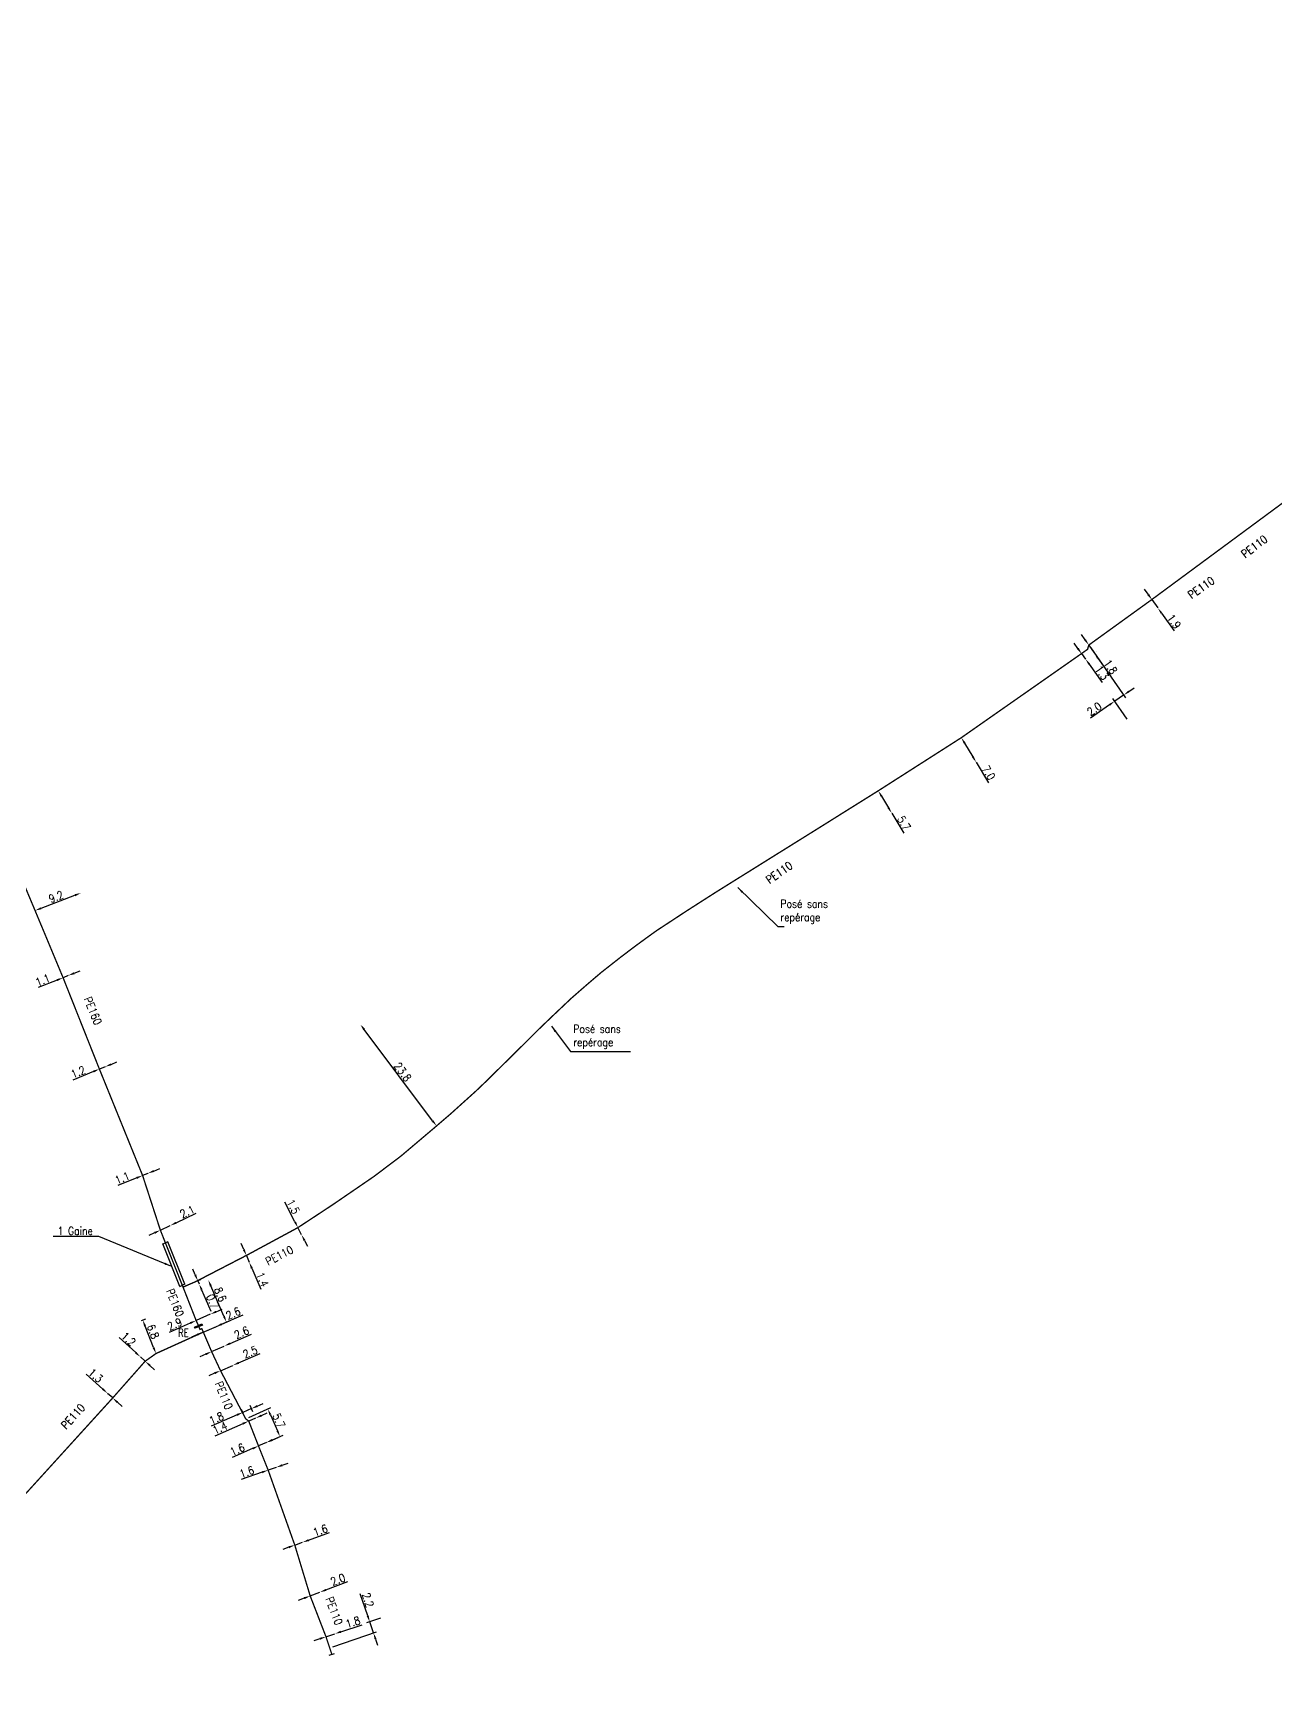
# Model space of a CAD drawing. Header units: millimetres. Extents: x 133011 to 134000, y 141997 to 143001.
# Drawn here: x 133276.3 to 133509.2, y 142185.3 to 142494.5 of the extents above; entities that cross this region are included whole.
import ezdxf
from ezdxf.enums import TextEntityAlignment as Align

# ---------------------------------------------------------------- set-up
doc = ezdxf.new("R2010")
doc.units = ezdxf.units.MM
doc.header["$PDMODE"] = 34
doc.linetypes.add('L_25_PE', pattern=[2000, 1000, 1000])
doc.layers.get('0').update_dxf_attribs({"linetype": 'CONTINUOUS'})
doc.layers.get('Defpoints').update_dxf_attribs({"linetype": 'CONTINUOUS'})
for name, color, linetype in [('L_150', 1, 'CONTINUOUS'), ('L_340', 7, 'CONTINUOUS'), ('L_400', 7, 'CONTINUOUS')]:
    doc.layers.add(name, color=color, linetype=linetype)
doc.styles.get("Standard").update_dxf_attribs({"font": 'romans.shx', "width": 0.85})
doc.dimstyles.get("Standard").update_dxf_attribs({"dimtxt": 1.5, "dimasz": 1.2, "dimexe": 0.625, "dimexo": 0.625, "dimgap": 0.25, "dimtad": 1, "dimdec": 1, "dimzin": 0, "dimdsep": 46, "dimtxsty": 'Standard', "dimcen": -0.5, "dimadec": 0, "dimazin": 0, "dimtfac": 1, "dimtdec": 1, "dimtmove": 0, "dimatfit": 3, "dimfxl": 0, "dimtolj": 1, "dimtzin": 0, "dimarcsym": 0})

# ---------------------------------------------------------------- blocks, each defined once
blk = doc.blocks.new('*D185')
at = {"layer": 'Defpoints', "color": 0, "linetype": 'Continuous', "transparency": 16777216}
for p in [(133281.98, 142317.36), (133282.95, 142317.76), (133282.95, 142317.76)]:
    blk.add_point(p, dxfattribs=at)
at = {"layer": 'L_150', "color": 0, "linetype": 'Continuous', "lineweight": -2, "transparency": 16777216}
for p, q in [((133280.86, 142316.92), (133277.31, 142315.5)), ((133282.95, 142317.76), (133281.98, 142317.36)), ((133284.06, 142318.2), (133285.18, 142318.65))]:
    blk.add_line(p, q, dxfattribs=at)
at = {"layer": 'L_150', "color": 0, "linetype": 'Continuous', "transparency": 16777216}
for points in [[(133280.79, 142317.1), (133280.94, 142316.73), (133281.98, 142317.36)], [(133283.99, 142318.39), (133284.14, 142318.02), (133282.95, 142317.76)]]:
    blk.add_solid(points, dxfattribs=at)
at = {"layer": 'L_150', "color": 0, "linetype": 'Continuous', "transparency": 16777216, "insert": (133278.16, 142316.91), "char_height": 1.5, "attachment_point": 5, "rotation": 21.8306}
blk.add_mtext('\\A1;1.1', dxfattribs=at)
blk = doc.blocks.new('*D186')
at = {"layer": 'Defpoints', "color": 0, "linetype": 'Continuous', "transparency": 16777216}
for p in [(133288.79, 142300.23), (133289.86, 142300.66), (133289.86, 142300.66)]:
    blk.add_point(p, dxfattribs=at)
at = {"layer": 'L_150', "color": 0, "linetype": 'Continuous', "lineweight": -2, "transparency": 16777216}
for p, q in [((133290.97, 142301.12), (133292.08, 142301.57)), ((133287.68, 142299.77), (133283.81, 142298.18)), ((133289.86, 142300.66), (133288.79, 142300.23))]:
    blk.add_line(p, q, dxfattribs=at)
at = {"layer": 'L_150', "color": 0, "linetype": 'Continuous', "transparency": 16777216}
for points in [[(133290.89, 142301.3), (133291.04, 142300.93), (133289.86, 142300.66)], [(133287.61, 142299.96), (133287.76, 142299.59), (133288.79, 142300.23)]]:
    blk.add_solid(points, dxfattribs=at)
at = {"layer": 'L_150', "color": 0, "linetype": 'Continuous', "transparency": 16777216, "insert": (133284.81, 142299.67), "char_height": 1.5, "attachment_point": 5, "rotation": 22.3073}
blk.add_mtext('\\A1;1.2', dxfattribs=at)
blk = doc.blocks.new('*D187')
at = {"layer": 'Defpoints', "color": 0, "linetype": 'Continuous', "transparency": 16777216}
for p in [(133296.89, 142280.28), (133297.86, 142280.67), (133297.86, 142280.67)]:
    blk.add_point(p, dxfattribs=at)
at = {"layer": 'L_150', "color": 0, "linetype": 'Continuous', "lineweight": -2, "transparency": 16777216}
for p, q in [((133295.78, 142279.82), (133292.23, 142278.39)), ((133297.86, 142280.67), (133296.89, 142280.28)), ((133298.97, 142281.12), (133300.09, 142281.57))]:
    blk.add_line(p, q, dxfattribs=at)
at = {"layer": 'L_150', "color": 0, "linetype": 'Continuous', "transparency": 16777216}
for points in [[(133295.7, 142280.01), (133295.85, 142279.64), (133296.89, 142280.28)], [(133298.9, 142281.31), (133299.05, 142280.94), (133297.86, 142280.67)]]:
    blk.add_solid(points, dxfattribs=at)
at = {"layer": 'L_150', "color": 0, "linetype": 'Continuous', "transparency": 16777216, "insert": (133293.07, 142279.81), "char_height": 1.5, "attachment_point": 5, "rotation": 22.0908}
blk.add_mtext('\\A1;1.1', dxfattribs=at)
blk = doc.blocks.new('*D188')
at = {"layer": 'Defpoints', "color": 0, "linetype": 'Continuous', "transparency": 16777216}
for p in [(133300.22, 142270.03), (133302.07, 142270.9), (133302.07, 142270.9)]:
    blk.add_point(p, dxfattribs=at)
at = {"layer": 'L_150', "color": 0, "linetype": 'Continuous', "lineweight": -2, "transparency": 16777216}
for p, q in [((133303.16, 142271.41), (133306.95, 142273.19)), ((133300.22, 142270.03), (133302.07, 142270.9)), ((133299.13, 142269.52), (133298.04, 142269.01))]:
    blk.add_line(p, q, dxfattribs=at)
at = {"layer": 'L_150', "color": 0, "linetype": 'Continuous', "transparency": 16777216}
for points in [[(133299.05, 142269.7), (133299.22, 142269.34), (133300.22, 142270.03)], [(133303.07, 142271.59), (133303.24, 142271.23), (133302.07, 142270.9)]]:
    blk.add_solid(points, dxfattribs=at)
at = {"layer": 'L_150', "color": 0, "linetype": 'Continuous', "transparency": 16777216, "insert": (133305.25, 142273.5), "char_height": 1.5, "attachment_point": 5, "rotation": 25.1554}
blk.add_mtext('\\A1;2.1', dxfattribs=at)
blk = doc.blocks.new('*D189')
at = {"layer": 'Defpoints', "color": 0, "linetype": 'Continuous', "transparency": 16777216}
for p in [(133306.88, 142260.4), (133307.49, 142259.95), (133307.49, 142259.95)]:
    blk.add_point(p, dxfattribs=at)
at = {"layer": 'L_150', "color": 0, "linetype": 'Continuous', "lineweight": -2, "transparency": 16777216}
for p, q in [((133306.75, 142261.65), (133306.28, 142262.75)), ((133307.46, 142260.64), (133307.8, 142260.79)), ((133307.23, 142260.54), (133307.49, 142259.95)), ((133307.96, 142258.85), (133309.7, 142254.82))]:
    blk.add_line(p, q, dxfattribs=at)
at = {"layer": 'L_150', "color": 0, "linetype": 'Continuous', "transparency": 16777216}
for points in [[(133306.94, 142261.73), (133306.57, 142261.57), (133307.23, 142260.54)], [(133308.14, 142258.93), (133307.78, 142258.77), (133307.49, 142259.95)]]:
    blk.add_solid(points, dxfattribs=at)
at = {"layer": 'L_150', "color": 0, "linetype": 'Continuous', "transparency": 16777216, "insert": (133309.99, 142256.67), "char_height": 1.5, "attachment_point": 5, "rotation": 293.3368}
blk.add_mtext('\\A1;0.7', dxfattribs=at)
blk = doc.blocks.new('*D190')
at = {"layer": 'Defpoints', "color": 0, "linetype": 'Continuous', "transparency": 16777216}
for p in [(133306.93, 142253.09), (133309.58, 142254.26), (133309.58, 142254.26)]:
    blk.add_point(p, dxfattribs=at)
at = {"layer": 'L_340', "color": 0, "linetype": 'Continuous', "lineweight": -2, "transparency": 16777216}
for p, q in [((133310.68, 142254.74), (133311.78, 142255.22)), ((133305.83, 142252.6), (133301.89, 142250.86)), ((133309.58, 142254.26), (133306.93, 142253.09))]:
    blk.add_line(p, q, dxfattribs=at)
at = {"layer": 'L_340', "color": 0, "linetype": 'Continuous', "transparency": 16777216}
for points in [[(133310.6, 142254.92), (133310.76, 142254.56), (133309.58, 142254.26)], [(133305.75, 142252.79), (133305.91, 142252.42), (133306.93, 142253.09)]]:
    blk.add_solid(points, dxfattribs=at)
at = {"layer": 'L_340', "color": 0, "linetype": 'Continuous', "transparency": 16777216, "insert": (133302.91, 142252.41), "char_height": 1.5, "attachment_point": 5, "rotation": 23.7779}
blk.add_mtext('\\A1;2.9', dxfattribs=at)
blk = doc.blocks.new('*D191')
at = {"layer": 'Defpoints', "color": 0, "linetype": 'Continuous', "transparency": 16777216}
for p in [(133309.2, 142260.69), (133309.2, 142260.69), (133308.27, 142250.92)]:
    blk.add_point(p, dxfattribs=at)
at = {"layer": 'L_150', "color": 0, "linetype": 'Continuous', "lineweight": -2, "transparency": 16777216}
for p, q in [((133312.13, 142253.9), (133309.68, 142259.59)), ((133308.84, 142251.17), (133313.18, 142253.04))]:
    blk.add_line(p, q, dxfattribs=at)
at = {"layer": 'L_150', "color": 0, "linetype": 'Continuous', "transparency": 16777216}
for points in [[(133309.86, 142259.67), (133309.49, 142259.51), (133309.2, 142260.69)], [(133312.32, 142253.98), (133311.95, 142253.82), (133312.61, 142252.79)]]:
    blk.add_solid(points, dxfattribs=at)
at = {"layer": 'L_150', "color": 0, "linetype": 'Continuous', "transparency": 16777216, "insert": (133311.46, 142257.97), "char_height": 1.5, "attachment_point": 5, "rotation": 293.3368}
blk.add_mtext('\\A1;8.6', dxfattribs=at)
blk = doc.blocks.new('L_340_21')
at = {"linetype": 'Continuous'}
blk.add_hatch(color=0, dxfattribs=at).paths.add_polyline_path([(0.125, 0.75), (-0.125, 0.75), (-0.125, -0.75), (0.125, -0.75)])
at = {"color": 0, "linetype": 'Continuous'}
blk.add_lwpolyline([(-0.125, 0.75), (0.125, 0.75), (0.125, -0.75), (-0.125, -0.75)], close=True, dxfattribs=at)
at = {"color": 0, "linetype": 'Continuous', "width": 0.75}
for tag, height, flags, p in [('RE', 1.5, 8, (0, 3)), ('DEF_LEG', 1.2, 3, (0, -5)), ('DEF_COUP', 1.2, 3, (0, -7.5)), ('DEF_TYPE', 1.2, 3, (0, -10))]:
    blk.add_attdef(tag, text='', height=height, dxfattribs=dict(at, flags=flags)).set_placement(p, align=Align.MIDDLE)
blk = doc.blocks.new('*D192')
at = {"layer": 'Defpoints', "color": 0, "linetype": 'Continuous', "transparency": 16777216}
for p in [(133312.2, 142248.31), (133312.2, 142248.31), (133309.82, 142247.26)]:
    blk.add_point(p, dxfattribs=at)
at = {"layer": 'L_150', "color": 0, "linetype": 'Continuous', "lineweight": -2, "transparency": 16777216}
for p, q in [((133309.82, 142247.26), (133312.2, 142248.31)), ((133313.3, 142248.79), (133317.3, 142250.55)), ((133308.73, 142246.78), (133307.63, 142246.29))]:
    blk.add_line(p, q, dxfattribs=at)
at = {"layer": 'L_150', "color": 0, "linetype": 'Continuous', "transparency": 16777216}
for points in [[(133313.22, 142248.97), (133313.38, 142248.61), (133312.2, 142248.31)], [(133308.65, 142246.96), (133308.81, 142246.59), (133309.82, 142247.26)]]:
    blk.add_solid(points, dxfattribs=at)
at = {"layer": 'L_150', "color": 0, "linetype": 'Continuous', "transparency": 16777216, "insert": (133315.45, 142250.83), "char_height": 1.5, "attachment_point": 5, "rotation": 23.7299}
blk.add_mtext('\\A1;2.6', dxfattribs=at)
blk = doc.blocks.new('*D193')
at = {"layer": 'Defpoints', "color": 0, "linetype": 'Continuous', "transparency": 16777216}
for p in [(133311.5, 142243.69), (133313.8, 142244.68), (133313.8, 142244.68)]:
    blk.add_point(p, dxfattribs=at)
at = {"layer": 'L_150', "color": 0, "linetype": 'Continuous', "lineweight": -2, "transparency": 16777216}
for p, q in [((133314.9, 142245.16), (133318.92, 142246.89)), ((133310.4, 142243.22), (133309.3, 142242.75)), ((133311.5, 142243.69), (133313.8, 142244.68))]:
    blk.add_line(p, q, dxfattribs=at)
at = {"layer": 'L_150', "color": 0, "linetype": 'Continuous', "transparency": 16777216}
for points in [[(133314.82, 142245.34), (133314.98, 142244.97), (133313.8, 142244.68)], [(133310.32, 142243.4), (133310.48, 142243.04), (133311.5, 142243.69)]]:
    blk.add_solid(points, dxfattribs=at)
at = {"layer": 'L_150', "color": 0, "linetype": 'Continuous', "transparency": 16777216, "insert": (133317.07, 142247.18), "char_height": 1.5, "attachment_point": 5, "rotation": 23.2893}
blk.add_mtext('\\A1;2.5', dxfattribs=at)
blk = doc.blocks.new('*D194')
at = {"layer": 'Defpoints', "color": 0, "linetype": 'Continuous', "transparency": 16777216}
for p in [(133316.21, 142234.68), (133320.09, 142230.21), (133322.64, 142231.34)]:
    blk.add_point(p, dxfattribs=at)
at = {"layer": 'L_150', "color": 0, "linetype": 'Continuous', "lineweight": -2, "transparency": 16777216}
for p, q in [((133316.78, 142234.93), (133320.94, 142236.76)), ((133320.85, 142235.41), (133322.16, 142232.43)), ((133320.66, 142230.46), (133323.22, 142231.59))]:
    blk.add_line(p, q, dxfattribs=at)
at = {"layer": 'L_150', "color": 0, "linetype": 'Continuous', "transparency": 16777216}
for points in [[(133321.03, 142235.49), (133320.67, 142235.33), (133320.37, 142236.51)], [(133322.34, 142232.52), (133321.98, 142232.35), (133322.64, 142231.34)]]:
    blk.add_solid(points, dxfattribs=at)
at = {"layer": 'L_150', "color": 0, "linetype": 'Continuous', "transparency": 16777216, "insert": (133322.42, 142234.33), "char_height": 1.5, "attachment_point": 5, "rotation": 293.7508}
blk.add_mtext('\\A1;5.7', dxfattribs=at)
blk = doc.blocks.new('*D195')
at = {"layer": 'Defpoints', "color": 0, "linetype": 'Continuous', "transparency": 16777216}
for p in [(133320.09, 142230.21), (133320.09, 142230.21), (133318.62, 142229.57)]:
    blk.add_point(p, dxfattribs=at)
at = {"layer": 'L_150', "color": 0, "linetype": 'Continuous', "lineweight": -2, "transparency": 16777216}
for p, q in [((133320.09, 142230.21), (133318.62, 142229.57)), ((133321.19, 142230.69), (133322.28, 142231.18)), ((133317.52, 142229.08), (133313.69, 142227.4))]:
    blk.add_line(p, q, dxfattribs=at)
at = {"layer": 'L_150', "color": 0, "linetype": 'Continuous', "transparency": 16777216}
for points in [[(133321.1, 142230.88), (133321.27, 142230.51), (133320.09, 142230.21)], [(133317.44, 142229.27), (133317.6, 142228.9), (133318.62, 142229.57)]]:
    blk.add_solid(points, dxfattribs=at)
at = {"layer": 'L_150', "color": 0, "linetype": 'Continuous', "transparency": 16777216, "insert": (133314.65, 142228.91), "char_height": 1.5, "attachment_point": 5, "rotation": 23.7508}
blk.add_mtext('\\A1;1.6', dxfattribs=at)
blk = doc.blocks.new('*D196')
at = {"layer": 'Defpoints', "color": 0, "linetype": 'Continuous', "transparency": 16777216}
for p in [(133316.79, 142234.23), (133318.07, 142234.79), (133318.07, 142234.79)]:
    blk.add_point(p, dxfattribs=at)
at = {"layer": 'L_150', "color": 0, "linetype": 'Continuous', "lineweight": -2, "transparency": 16777216}
for p, q in [((133315.69, 142233.74), (133310.41, 142231.42)), ((133318.07, 142234.79), (133316.79, 142234.23)), ((133319.17, 142235.27), (133320.27, 142235.76))]:
    blk.add_line(p, q, dxfattribs=at)
at = {"layer": 'L_150', "color": 0, "linetype": 'Continuous', "transparency": 16777216}
for points in [[(133315.61, 142233.93), (133315.77, 142233.56), (133316.79, 142234.23)], [(133319.09, 142235.46), (133319.25, 142235.09), (133318.07, 142234.79)]]:
    blk.add_solid(points, dxfattribs=at)
at = {"layer": 'L_150', "color": 0, "linetype": 'Continuous', "transparency": 16777216, "insert": (133311.4, 142232.95), "char_height": 1.5, "attachment_point": 5, "rotation": 23.7492}
blk.add_mtext('\\A1;1.4', dxfattribs=at)
blk = doc.blocks.new('*D197')
at = {"layer": 'Defpoints', "color": 0, "linetype": 'Continuous', "transparency": 16777216}
for p in [(133320.43, 142225.04), (133321.94, 142225.56), (133321.94, 142225.56)]:
    blk.add_point(p, dxfattribs=at)
at = {"layer": 'L_150', "color": 0, "linetype": 'Continuous', "lineweight": -2, "transparency": 16777216}
for p, q in [((133319.29, 142224.64), (133315.34, 142223.27)), ((133321.94, 142225.56), (133320.43, 142225.04)), ((133323.07, 142225.96), (133324.21, 142226.35))]:
    blk.add_line(p, q, dxfattribs=at)
at = {"layer": 'L_150', "color": 0, "linetype": 'Continuous', "transparency": 16777216}
for points in [[(133319.23, 142224.83), (133319.36, 142224.46), (133320.43, 142225.04)], [(133323.01, 142226.15), (133323.14, 142225.77), (133321.94, 142225.56)]]:
    blk.add_solid(points, dxfattribs=at)
at = {"layer": 'L_150', "color": 0, "linetype": 'Continuous', "transparency": 16777216, "insert": (133316.42, 142224.7), "char_height": 1.5, "attachment_point": 5, "rotation": 19.1637}
blk.add_mtext('\\A1;1.6', dxfattribs=at)
blk = doc.blocks.new('*D198')
at = {"layer": 'Defpoints', "color": 0, "linetype": 'Continuous', "transparency": 16777216}
for p in [(133326.89, 142211.51), (133326.89, 142211.51), (133325.42, 142210.99)]:
    blk.add_point(p, dxfattribs=at)
at = {"layer": 'L_150', "color": 0, "linetype": 'Continuous', "lineweight": -2, "transparency": 16777216}
for p, q in [((133325.42, 142210.99), (133326.89, 142211.51)), ((133328.02, 142211.91), (133331.96, 142213.32)), ((133324.29, 142210.59), (133323.16, 142210.19))]:
    blk.add_line(p, q, dxfattribs=at)
at = {"layer": 'L_150', "color": 0, "linetype": 'Continuous', "transparency": 16777216}
for points in [[(133327.95, 142212.1), (133328.08, 142211.73), (133326.89, 142211.51)], [(133324.23, 142210.78), (133324.36, 142210.4), (133325.42, 142210.99)]]:
    blk.add_solid(points, dxfattribs=at)
at = {"layer": 'L_150', "color": 0, "linetype": 'Continuous', "transparency": 16777216, "insert": (133330.22, 142213.76), "char_height": 1.5, "attachment_point": 5, "rotation": 19.5371}
blk.add_mtext('\\A1;1.6', dxfattribs=at)
blk = doc.blocks.new('*D199')
at = {"layer": 'Defpoints', "color": 0, "linetype": 'Continuous', "transparency": 16777216}
for p in [(133330.13, 142202.16), (133330.13, 142202.16), (133328.31, 142201.46)]:
    blk.add_point(p, dxfattribs=at)
at = {"layer": 'L_150', "color": 0, "linetype": 'Continuous', "lineweight": -2, "transparency": 16777216}
for p, q in [((133328.31, 142201.46), (133330.13, 142202.16)), ((133331.25, 142202.59), (133335.35, 142204.15)), ((133327.19, 142201.03), (133326.07, 142200.6))]:
    blk.add_line(p, q, dxfattribs=at)
at = {"layer": 'L_150', "color": 0, "linetype": 'Continuous', "transparency": 16777216}
for points in [[(133331.18, 142202.77), (133331.33, 142202.4), (133330.13, 142202.16)], [(133327.12, 142201.22), (133327.26, 142200.84), (133328.31, 142201.46)]]:
    blk.add_solid(points, dxfattribs=at)
at = {"layer": 'L_150', "color": 0, "linetype": 'Continuous', "transparency": 16777216, "insert": (133333.51, 142204.52), "char_height": 1.5, "attachment_point": 5, "rotation": 20.9611}
blk.add_mtext('\\A1;2.0', dxfattribs=at)
blk = doc.blocks.new('*D200')
at = {"layer": 'Defpoints', "color": 0, "linetype": 'Continuous', "transparency": 16777216}
for p in [(133331.27, 142193.81), (133332.93, 142194.37), (133332.93, 142194.37)]:
    blk.add_point(p, dxfattribs=at)
at = {"layer": 'L_150', "color": 0, "linetype": 'Continuous', "lineweight": -2, "transparency": 16777216}
for p, q in [((133334.07, 142194.74), (133338.04, 142196.07)), ((133330.13, 142193.43), (133328.99, 142193.05)), ((133331.27, 142193.81), (133332.93, 142194.37))]:
    blk.add_line(p, q, dxfattribs=at)
at = {"layer": 'L_150', "color": 0, "linetype": 'Continuous', "transparency": 16777216}
for points in [[(133330.07, 142193.62), (133330.19, 142193.24), (133331.27, 142193.81)], [(133334, 142194.93), (133334.13, 142194.55), (133332.93, 142194.37)]]:
    blk.add_solid(points, dxfattribs=at)
at = {"layer": 'L_150', "color": 0, "linetype": 'Continuous', "transparency": 16777216, "insert": (133336.31, 142196.54), "char_height": 1.5, "attachment_point": 5, "rotation": 18.4025}
blk.add_mtext('\\A1;1.8', dxfattribs=at)
blk = doc.blocks.new('*D201')
at = {"layer": 'Defpoints', "color": 0, "linetype": 'Continuous', "transparency": 16777216}
for p in [(133339.47, 142196.59), (133342.1, 142197.49), (133331.97, 142191.71)]:
    blk.add_point(p, dxfattribs=at)
at = {"layer": 'L_340', "color": 0, "linetype": 'Continuous', "lineweight": -2, "transparency": 16777216}
for p, q in [((133339.09, 142197.73), (133337.68, 142201.87)), ((133341.51, 142197.29), (133338.88, 142196.39)), ((133340.18, 142194.51), (133339.47, 142196.59)), ((133332.56, 142191.92), (133340.77, 142194.71)), ((133340.57, 142193.37), (133340.96, 142192.24))]:
    blk.add_line(p, q, dxfattribs=at)
at = {"layer": 'L_340', "color": 0, "linetype": 'Continuous', "transparency": 16777216}
for points in [[(133339.28, 142197.79), (133338.9, 142197.66), (133339.47, 142196.59)], [(133340.76, 142193.44), (133340.38, 142193.31), (133340.18, 142194.51)]]:
    blk.add_solid(points, dxfattribs=at)
at = {"layer": 'L_340', "color": 0, "linetype": 'Continuous', "transparency": 16777216, "insert": (133339.14, 142200.69), "char_height": 1.5, "attachment_point": 5, "rotation": 288.7973}
blk.add_mtext('\\A1;2.2', dxfattribs=at)
blk = doc.blocks.new('L_340_07')
at = {"color": 0, "linetype": 'Continuous', "const_width": 0.25, "flags": 128}
blk.add_lwpolyline([(0, 0), (1.25, 0)], dxfattribs=at)
at = {"color": 0, "linetype": 'Continuous', "flags": 128}
blk.add_lwpolyline([(1.25, -0.5), (1.25, 0.5)], dxfattribs=at)
at = {"color": 0, "linetype": 'Continuous', "width": 0.75, "flags": 3}
for tag, p in [('DEF_LEG', (0.72, -3.47)), ('DEF_COUP', (0.72, -5.97)), ('DEF_TYPE', (0.72, -8.47))]:
    blk.add_attdef(tag, text='', height=1.2, dxfattribs=at).set_placement(p, align=Align.MIDDLE)
blk = doc.blocks.new('*D207')
at = {"layer": 'Defpoints', "color": 0, "linetype": 'Continuous', "transparency": 16777216}
for p in [(133285.32, 142333.24), (133285.32, 142333.24), (133276.73, 142329.95)]:
    blk.add_point(p, dxfattribs=at)
at = {"layer": 'L_150', "color": 0, "linetype": 'Continuous', "lineweight": -2, "transparency": 16777216}
blk.add_line((133277.85, 142330.38), (133284.2, 142332.81), dxfattribs=at)
at = {"layer": 'L_150', "color": 0, "linetype": 'Continuous', "transparency": 16777216}
for points in [[(133284.13, 142333), (133284.27, 142332.62), (133285.32, 142333.24)], [(133277.78, 142330.56), (133277.92, 142330.19), (133276.73, 142329.95)]]:
    blk.add_solid(points, dxfattribs=at)
at = {"layer": 'L_150', "color": 0, "linetype": 'Continuous', "transparency": 16777216, "insert": (133280.67, 142332.53), "char_height": 1.5, "attachment_point": 5, "rotation": 20.9791}
blk.add_mtext('\\A1;9.2', dxfattribs=at)
blk = doc.blocks.new('*D208')
at = {"layer": 'Defpoints', "color": 0, "linetype": 'Continuous', "transparency": 16777216}
for p in [(133317.29, 142236.57), (133316.21, 142234.68), (133317.81, 142235.39)]:
    blk.add_point(p, dxfattribs=at)
at = {"layer": 'L_150', "color": 0, "linetype": 'Continuous', "lineweight": -2, "transparency": 16777216}
for p, q in [((133315.96, 142235.25), (133315.43, 142236.44)), ((133317.29, 142236.57), (133315.69, 142235.87)), ((133317.56, 142235.96), (133317.04, 142237.15)), ((133318.39, 142237.06), (133319.48, 142237.54)), ((133314.59, 142235.39), (133309.76, 142233.26))]:
    blk.add_line(p, q, dxfattribs=at)
at = {"layer": 'L_150', "color": 0, "linetype": 'Continuous', "transparency": 16777216}
for points in [[(133318.31, 142237.24), (133318.47, 142236.87), (133317.29, 142236.57)], [(133314.51, 142235.57), (133314.67, 142235.2), (133315.69, 142235.87)]]:
    blk.add_solid(points, dxfattribs=at)
at = {"layer": 'L_150', "color": 0, "linetype": 'Continuous', "transparency": 16777216, "insert": (133310.72, 142234.78), "char_height": 1.5, "attachment_point": 5, "rotation": 23.7508}
blk.add_mtext('\\A1;1.8', dxfattribs=at)
blk = doc.blocks.new('*D220')
at = {"layer": 'Defpoints', "color": 0, "linetype": 'Continuous', "transparency": 16777216}
for p in [(133486.11, 142388.26), (133487.21, 142386.71), (133487.21, 142386.71)]:
    blk.add_point(p, dxfattribs=at)
at = {"layer": 'L_150', "color": 0, "linetype": 'Continuous', "lineweight": -2, "transparency": 16777216}
for p, q in [((133485.41, 142389.24), (133484.72, 142390.21)), ((133486.11, 142388.26), (133487.21, 142386.71)), ((133487.91, 142385.73), (133490.3, 142382.37))]:
    blk.add_line(p, q, dxfattribs=at)
at = {"layer": 'L_150', "color": 0, "linetype": 'Continuous', "transparency": 16777216}
for points in [[(133485.58, 142389.35), (133485.25, 142389.12), (133486.11, 142388.26)], [(133488.07, 142385.85), (133487.74, 142385.62), (133487.21, 142386.71)]]:
    blk.add_solid(points, dxfattribs=at)
at = {"layer": 'L_150', "color": 0, "linetype": 'Continuous', "transparency": 16777216, "insert": (133490.27, 142384.14), "char_height": 1.5, "attachment_point": 5, "rotation": 305.4327}
blk.add_mtext('\\A1;1.9', dxfattribs=at)
blk = doc.blocks.new('*D221')
at = {"layer": 'Defpoints', "color": 0, "linetype": 'Continuous', "transparency": 16777216}
for p in [(133472.93, 142378.13), (133473.66, 142377.11), (133473.66, 142377.11)]:
    blk.add_point(p, dxfattribs=at)
at = {"layer": 'L_150', "color": 0, "linetype": 'Continuous', "lineweight": -2, "transparency": 16777216}
for p, q in [((133472.23, 142379.1), (133471.53, 142380.08)), ((133472.93, 142378.13), (133473.66, 142377.11)), ((133474.36, 142376.14), (133476.8, 142372.73))]:
    blk.add_line(p, q, dxfattribs=at)
at = {"layer": 'L_150', "color": 0, "linetype": 'Continuous', "transparency": 16777216}
for points in [[(133472.4, 142379.22), (133472.07, 142378.99), (133472.93, 142378.13)], [(133474.52, 142376.25), (133474.2, 142376.02), (133473.66, 142377.11)]]:
    blk.add_solid(points, dxfattribs=at)
at = {"layer": 'L_150', "color": 0, "linetype": 'Continuous', "transparency": 16777216, "insert": (133476.75, 142374.53), "char_height": 1.5, "attachment_point": 5, "rotation": 305.6592}
blk.add_mtext('\\A1;1.3', dxfattribs=at)
blk = doc.blocks.new('*D222')
at = {"layer": 'Defpoints', "color": 0, "linetype": 'Continuous', "transparency": 16777216}
for p in [(133474.28, 142379.72), (133479.16, 142369.2), (133481.86, 142365.31)]:
    blk.add_point(p, dxfattribs=at)
at = {"layer": 'L_150', "color": 0, "linetype": 'Continuous', "lineweight": -2, "transparency": 16777216}
for p, q in [((133474.64, 142379.21), (133481.16, 142369.82)), ((133481.51, 142365.82), (133478.81, 142369.71)), ((133480.8, 142370.34), (133479.16, 142369.2)), ((133481.79, 142371.02), (133482.78, 142371.71)), ((133478.18, 142368.51), (133474.59, 142366.02))]:
    blk.add_line(p, q, dxfattribs=at)
at = {"layer": 'L_150', "color": 0, "linetype": 'Continuous', "transparency": 16777216}
for points in [[(133478.06, 142368.68), (133478.29, 142368.35), (133479.16, 142369.2)], [(133481.68, 142371.19), (133481.9, 142370.86), (133480.8, 142370.34)]]:
    blk.add_solid(points, dxfattribs=at)
at = {"layer": 'L_150', "color": 0, "linetype": 'Continuous', "transparency": 16777216, "insert": (133475.32, 142367.74), "char_height": 1.5, "attachment_point": 5, "rotation": 34.793}
blk.add_mtext('\\A1;2.0', dxfattribs=at)
blk = doc.blocks.new('*D223')
at = {"layer": 'Defpoints', "color": 0, "linetype": 'Continuous', "transparency": 16777216}
for p in [(133450.39, 142362.36), (133453.17, 142357.74), (133453.17, 142357.74)]:
    blk.add_point(p, dxfattribs=at)
at = {"layer": 'L_150', "color": 0, "linetype": 'Continuous', "lineweight": -2, "transparency": 16777216}
for p, q in [((133451.01, 142361.33), (133452.56, 142358.77)), ((133453.17, 142357.74), (133455.49, 142353.9))]:
    blk.add_line(p, q, dxfattribs=at)
at = {"layer": 'L_150', "color": 0, "linetype": 'Continuous', "transparency": 16777216}
for points in [[(133451.18, 142361.44), (133450.84, 142361.23), (133450.39, 142362.36)], [(133452.73, 142358.87), (133452.38, 142358.66), (133453.17, 142357.74)]]:
    blk.add_solid(points, dxfattribs=at)
at = {"layer": 'L_150', "color": 0, "linetype": 'Continuous', "transparency": 16777216, "insert": (133455.52, 142355.78), "char_height": 1.5, "attachment_point": 5, "rotation": 301.0649}
blk.add_mtext('\\A1;7.0', dxfattribs=at)
blk = doc.blocks.new('*D224')
at = {"layer": 'Defpoints', "color": 0, "linetype": 'Continuous', "transparency": 16777216}
for p in [(133434.81, 142352.4), (133437.34, 142348.2), (133437.34, 142348.2)]:
    blk.add_point(p, dxfattribs=at)
at = {"layer": 'L_150', "color": 0, "linetype": 'Continuous', "lineweight": -2, "transparency": 16777216}
for p, q in [((133435.43, 142351.37), (133436.72, 142349.23)), ((133437.34, 142348.2), (133439.6, 142344.46))]:
    blk.add_line(p, q, dxfattribs=at)
at = {"layer": 'L_150', "color": 0, "linetype": 'Continuous', "transparency": 16777216}
for points in [[(133435.6, 142351.48), (133435.26, 142351.27), (133434.81, 142352.4)], [(133436.89, 142349.33), (133436.55, 142349.13), (133437.34, 142348.2)]]:
    blk.add_solid(points, dxfattribs=at)
at = {"layer": 'L_150', "color": 0, "linetype": 'Continuous', "transparency": 16777216, "insert": (133439.63, 142346.33), "char_height": 1.5, "attachment_point": 5, "rotation": 301.0594}
blk.add_mtext('\\A1;5.7', dxfattribs=at)
blk = doc.blocks.new('*D225')
at = {"layer": 'Defpoints', "color": 0, "linetype": 'Continuous', "transparency": 16777216}
for p in [(133337.71, 142308.61), (133337.71, 142308.61), (133351.99, 142289.56)]:
    blk.add_point(p, dxfattribs=at)
at = {"layer": 'L_150', "color": 0, "linetype": 'Continuous', "lineweight": -2, "transparency": 16777216}
blk.add_line((133351.27, 142290.52), (133338.43, 142307.64), dxfattribs=at)
at = {"layer": 'L_150', "color": 0, "linetype": 'Continuous', "transparency": 16777216}
for points in [[(133338.59, 142307.76), (133338.27, 142307.52), (133337.71, 142308.61)], [(133351.43, 142290.64), (133351.11, 142290.4), (133351.99, 142289.56)]]:
    blk.add_solid(points, dxfattribs=at)
at = {"layer": 'L_150', "color": 0, "linetype": 'Continuous', "transparency": 16777216, "insert": (133345.65, 142299.68), "char_height": 1.5, "attachment_point": 5, "rotation": 306.8447}
blk.add_mtext('\\A1;23.8', dxfattribs=at)
blk = doc.blocks.new('*D226')
at = {"layer": 'Defpoints', "color": 0, "linetype": 'Continuous', "transparency": 16777216}
for p in [(133316.34, 142265.29), (133316.34, 142265.29), (133316.89, 142264.01)]:
    blk.add_point(p, dxfattribs=at)
at = {"layer": 'L_150', "color": 0, "linetype": 'Continuous', "lineweight": -2, "transparency": 16777216}
for p, q in [((133315.86, 142266.39), (133315.39, 142267.5)), ((133316.34, 142265.29), (133316.89, 142264.01)), ((133317.36, 142262.9), (133319.04, 142259))]:
    blk.add_line(p, q, dxfattribs=at)
at = {"layer": 'L_150', "color": 0, "linetype": 'Continuous', "transparency": 16777216}
for points in [[(133316.05, 142266.47), (133315.68, 142266.31), (133316.34, 142265.29)], [(133317.55, 142262.98), (133317.18, 142262.82), (133316.89, 142264.01)]]:
    blk.add_solid(points, dxfattribs=at)
at = {"layer": 'L_150', "color": 0, "linetype": 'Continuous', "transparency": 16777216, "insert": (133319.36, 142260.79), "char_height": 1.5, "attachment_point": 5, "rotation": 293.2678}
blk.add_mtext('\\A1;1.4', dxfattribs=at)
blk = doc.blocks.new('*D227')
at = {"layer": 'Defpoints', "color": 0, "linetype": 'Continuous', "transparency": 16777216}
for p in [(133326.01, 142270.51), (133326.7, 142269.17), (133326.7, 142269.17)]:
    blk.add_point(p, dxfattribs=at)
at = {"layer": 'L_150', "color": 0, "linetype": 'Continuous', "lineweight": -2, "transparency": 16777216}
for p, q in [((133325.46, 142271.58), (133323.55, 142275.3)), ((133326.7, 142269.17), (133326.01, 142270.51)), ((133327.24, 142268.1), (133327.79, 142267.04))]:
    blk.add_line(p, q, dxfattribs=at)
at = {"layer": 'L_150', "color": 0, "linetype": 'Continuous', "transparency": 16777216}
for points in [[(133325.64, 142271.67), (133325.29, 142271.48), (133326.01, 142270.51)], [(133327.42, 142268.2), (133327.06, 142268.01), (133326.7, 142269.17)]]:
    blk.add_solid(points, dxfattribs=at)
at = {"layer": 'L_150', "color": 0, "linetype": 'Continuous', "transparency": 16777216, "insert": (133325.13, 142274.43), "char_height": 1.5, "attachment_point": 5, "rotation": 297.1257}
blk.add_mtext('\\A1;1.5', dxfattribs=at)
blk = doc.blocks.new('*D228')
at = {"layer": 'Defpoints', "color": 0, "linetype": 'Continuous', "transparency": 16777216}
for p in [(133474.28, 142379.72), (133475.31, 142378.24), (133475.31, 142378.24)]:
    blk.add_point(p, dxfattribs=at)
at = {"layer": 'L_150', "color": 0, "linetype": 'Continuous', "lineweight": -2, "transparency": 16777216}
for p, q in [((133473.6, 142380.71), (133472.91, 142381.69)), ((133474.28, 142379.72), (133475.31, 142378.24)), ((133474.8, 142380.08), (133474.8, 142380.08)), ((133475.82, 142378.6), (133475.82, 142378.6)), ((133476, 142377.26), (133478.39, 142373.82))]:
    blk.add_line(p, q, dxfattribs=at)
at = {"layer": 'L_150', "color": 0, "linetype": 'Continuous', "transparency": 16777216}
for points in [[(133473.76, 142380.82), (133473.44, 142380.59), (133474.28, 142379.72)], [(133476.16, 142377.37), (133475.83, 142377.14), (133475.31, 142378.24)]]:
    blk.add_solid(points, dxfattribs=at)
at = {"layer": 'L_150', "color": 0, "linetype": 'Continuous', "transparency": 16777216, "insert": (133478.36, 142375.62), "char_height": 1.5, "attachment_point": 5, "rotation": 304.793}
blk.add_mtext('\\A1;1.8', dxfattribs=at)
blk = doc.blocks.new('*D243')
at = {"layer": 'Defpoints', "color": 0, "linetype": 'Continuous', "transparency": 16777216}
for p in [(133296.12, 142252.86), (133296.91, 142253.18), (133299.4, 142246.9)]:
    blk.add_point(p, dxfattribs=at)
at = {"layer": 'L_150', "color": 0, "linetype": 'Continuous', "lineweight": -2, "transparency": 16777216}
for p, q in [((133296.71, 142253.1), (133297.49, 142253.41)), ((133298.96, 142248.02), (133297.35, 142252.06))]:
    blk.add_line(p, q, dxfattribs=at)
at = {"layer": 'L_150', "color": 0, "linetype": 'Continuous', "transparency": 16777216}
for points in [[(133297.54, 142252.13), (133297.16, 142251.99), (133296.91, 142253.18)], [(133299.14, 142248.09), (133298.77, 142247.95), (133299.4, 142246.9)]]:
    blk.add_solid(points, dxfattribs=at)
at = {"layer": 'L_150', "color": 0, "linetype": 'Continuous', "transparency": 16777216, "insert": (133298.84, 142251.02), "char_height": 1.5, "attachment_point": 5, "rotation": 291.7014}
blk.add_mtext('\\A1;6.8', dxfattribs=at)
blk = doc.blocks.new('*D244')
at = {"layer": 'Defpoints', "color": 0, "linetype": 'Continuous', "transparency": 16777216}
for p in [(133296.48, 142246.27), (133296.48, 142246.27), (133297.37, 142245.46)]:
    blk.add_point(p, dxfattribs=at)
at = {"layer": 'L_150', "color": 0, "linetype": 'Continuous', "lineweight": -2, "transparency": 16777216}
for p, q in [((133295.59, 142247.07), (133292.48, 142249.88)), ((133297.37, 142245.46), (133296.48, 142246.27)), ((133297.79, 142245.93), (133297.79, 142245.93)), ((133298.26, 142244.66), (133299.15, 142243.86))]:
    blk.add_line(p, q, dxfattribs=at)
at = {"layer": 'L_150', "color": 0, "linetype": 'Continuous', "transparency": 16777216}
for points in [[(133295.72, 142247.22), (133295.45, 142246.92), (133296.48, 142246.27)], [(133298.39, 142244.81), (133298.13, 142244.51), (133297.37, 142245.46)]]:
    blk.add_solid(points, dxfattribs=at)
at = {"layer": 'L_150', "color": 0, "linetype": 'Continuous', "transparency": 16777216, "insert": (133294.26, 142249.62), "char_height": 1.5, "attachment_point": 5, "rotation": 317.9114}
blk.add_mtext('\\A1;1.2', dxfattribs=at)
blk = doc.blocks.new('*D245')
at = {"layer": 'Defpoints', "color": 0, "linetype": 'Continuous', "transparency": 16777216}
for p in [(133290.31, 142239.44), (133290.31, 142239.44), (133291.28, 142238.57)]:
    blk.add_point(p, dxfattribs=at)
at = {"layer": 'L_150', "color": 0, "linetype": 'Continuous', "lineweight": -2, "transparency": 16777216}
for p, q in [((133289.42, 142240.24), (133286.31, 142243.05)), ((133291.28, 142238.57), (133290.31, 142239.44)), ((133292.17, 142237.76), (133293.06, 142236.96))]:
    blk.add_line(p, q, dxfattribs=at)
at = {"layer": 'L_150', "color": 0, "linetype": 'Continuous', "transparency": 16777216}
for points in [[(133289.55, 142240.39), (133289.29, 142240.1), (133290.31, 142239.44)], [(133292.3, 142237.91), (133292.03, 142237.62), (133291.28, 142238.57)]]:
    blk.add_solid(points, dxfattribs=at)
at = {"layer": 'L_150', "color": 0, "linetype": 'Continuous', "transparency": 16777216, "insert": (133288.09, 142242.79), "char_height": 1.5, "attachment_point": 5, "rotation": 317.9114}
blk.add_mtext('\\A1;1.3', dxfattribs=at)
blk = doc.blocks.new('*D264')
at = {"layer": 'Defpoints', "color": 0, "linetype": 'Continuous', "transparency": 16777216}
for p in [(133310.61, 142251.93), (133310.61, 142251.93), (133308.27, 142250.92)]:
    blk.add_point(p, dxfattribs=at)
at = {"layer": 'L_150', "color": 0, "linetype": 'Continuous', "lineweight": -2, "transparency": 16777216}
for p, q in [((133308.27, 142250.92), (133310.61, 142251.93)), ((133311.71, 142252.41), (133315.72, 142254.14)), ((133307.16, 142250.45), (133306.06, 142249.97)), ((133308.51, 142250.35), (133308.51, 142250.35))]:
    blk.add_line(p, q, dxfattribs=at)
at = {"layer": 'L_150', "color": 0, "linetype": 'Continuous', "transparency": 16777216}
for points in [[(133311.63, 142252.59), (133311.79, 142252.22), (133310.61, 142251.93)], [(133307.09, 142250.63), (133307.24, 142250.26), (133308.27, 142250.92)]]:
    blk.add_solid(points, dxfattribs=at)
at = {"layer": 'L_150', "color": 0, "linetype": 'Continuous', "transparency": 16777216, "insert": (133313.87, 142254.43), "char_height": 1.5, "attachment_point": 5, "rotation": 23.3368}
blk.add_mtext('\\A1;2.6', dxfattribs=at)

msp = doc.modelspace()

# ---------------------------------------------------------------- linework, layer by layer
at = {"layer": 'L_150', "linetype": 'L_25_PE', "const_width": 0.25, "flags": 128}
for points in [[(133307.34, 142252.18), (133306.93, 142253.09), (133304.47, 142259.36), (133300.22, 142270.03), (133296.89, 142280.28), (133288.79, 142300.23), (133281.98, 142317.36), (133276.73, 142329.95), (133270.25, 142345.37), (133269.94, 142346.07), (133270.12, 142347.13), (133269.51, 142348.5), (133267.25, 142353.61), (133259.21, 142371.56), (133254.84, 142382.1), (133244.02, 142409.53), (133239.78, 142420.92), (133236.75, 142429.61), (133232.77, 142440.41), (133219.84, 142482.5), (133214.35, 142500.53), (133207.94, 142525.02), (133202.95, 142545.87), (133199.93, 142559.61), (133199.07, 142563.57), (133197.11, 142573.22), (133194.33, 142588.59), (133194.04, 142590.23), (133190.03, 142603.12), (133188, 142615.23), (133185.01, 142644.27), (133184.23, 142650.65), (133185.25, 142651.22), (133183.51, 142667.94), (133183.34, 142668.3), (133181.01, 142691.93), (133177.22, 142730.08), (133171.44, 142785.66), (133169.85, 142799.52), (133168.24, 142819.65), (133166.56, 142834.79), (133165.85, 142844.47), (133165.67, 142858.69), (133165.83, 142871.88), (133166.41, 142871.84), (133166.43, 142872.07)], [(134000, 142811.11), (133995.75, 142808.24), (133980.97, 142800.15), (133964.8, 142791.49), (133949.89, 142782.91), (133936.6, 142776.06), (133929.59, 142776.33), (133910.95, 142764.83), (133911.09, 142763.9), (133876.13, 142742.85), (133870.57, 142739.42), (133869.34, 142739.49), (133869.34, 142739.49), (133829.44, 142714.11), (133819.94, 142707.79), (133816.8, 142705.99), (133800.86, 142693.94), (133795.62, 142689.61), (133788.5, 142682.47), (133773.7, 142666.02), (133760.77, 142650.73), (133739.57, 142625.35), (133719.25, 142602.33), (133716.5, 142597.41), (133709.63, 142589.47), (133694.77, 142572.67), (133667.5, 142543.22), (133653.44, 142529.27), (133638.96, 142516.16), (133638.96, 142516.16), (133625.64, 142505.35), (133603.57, 142485.91), (133602.83, 142485.23), (133599.69, 142482.4), (133588.83, 142472.47), (133566.52, 142451.43), (133553.11, 142438.75), (133547.27, 142433.11), (133538.38, 142425.54), (133519.67, 142411.56), (133515, 142409.59), (133486.11, 142388.26), (133474.28, 142379.72), (133474.06, 142378.93), (133472.93, 142378.13), (133450.39, 142362.36), (133434.81, 142352.4), (133426.64, 142347.29), (133424.23, 142345.78), (133419.47, 142342.81), (133415.6, 142340.4), (133412.93, 142338.73), (133408.66, 142336.07), (133404.13, 142333.24), (133398.79, 142329.82), (133396.36, 142328.22), (133393.26, 142326.19), (133391.43, 142324.87), (133389.28, 142323.3), (133386.48, 142321.18), (133382.93, 142318.39), (133381.09, 142316.83), (133379.24, 142315.23), (133377.22, 142313.46), (133373.89, 142310.31), (133370.98, 142307.52), (133368.45, 142304.99), (133365.39, 142301.97), (133363.56, 142300.17), (133361.29, 142297.93), (133359.36, 142296.09), (133354.69, 142291.88), (133351.99, 142289.56), (133345.35, 142283.94), (133340.28, 142280.11), (133332.5, 142274.78), (133326.01, 142270.51), (133316.34, 142265.29), (133306.88, 142260.4), (133304.47, 142259.36)], [(133331.97, 142191.71), (133331.27, 142193.81), (133328.31, 142201.46), (133325.42, 142210.99), (133320.43, 142225.04), (133318.62, 142229.57), (133316.79, 142234.23), (133316.21, 142234.68), (133311.5, 142243.69), (133309.83, 142247.26), (133308.27, 142250.92), (133307.99, 142251.56), (133307.99, 142251.56), (133307.66, 142251.42), (133307.42, 142251.95), (133307.42, 142251.95)], [(133308.27, 142250.92), (133308.27, 142250.92), (133308.27, 142250.92), (133299.4, 142246.9), (133297.37, 142245.46), (133297.37, 142245.46), (133291.28, 142238.57), (133274.73, 142220.36), (133273.95, 142219.53), (133261.97, 142204.15), (133261.97, 142204.15), (133244.2, 142183.13), (133234.08, 142172.66), (133227.76, 142165.86), (133219.81, 142158.04), (133203.91, 142141.14), (133200.17, 142136.44), (133198.92, 142134.94), (133190.86, 142122.43), (133187.66, 142119.92), (133177.92, 142104.22), (133172.54, 142093.83), (133168.17, 142085.4), (133160.59, 142072.27), (133156.58, 142065.27), (133156.58, 142065.27), (133153.58, 142060.97), (133153.58, 142060.97), (133146, 142049.13), (133135.38, 142033.05), (133134.66, 142031.95), (133128.04, 142022.48), (133132.55, 142019.21), (133130.77, 142016.76), (133127.72, 142012.64), (133122.65, 142005.82), (133119.36, 142001.42), (133119.36, 142001.42)]]:
    msp.add_lwpolyline(points, dxfattribs=at)
at = {"layer": 'L_400', "color": 7, "linetype": 'CONTINUOUS'}
for p, q in [((133300.69, 142267.49), (133301.16, 142267.68)), ((133303.88, 142259.5), (133300.69, 142267.49)), ((133301.62, 142267.86), (133301.16, 142267.68)), ((133304.81, 142259.88), (133301.62, 142267.86)), ((133303.88, 142259.5), (133304.35, 142259.69)), ((133304.81, 142259.88), (133304.35, 142259.69))]:
    msp.add_line(p, q, dxfattribs=at)

# ---------------------------------------------------------------- block references
at = {"layer": 'L_340'}
ref = msp.add_blockref('L_340_21', (133307.38, 142252.06), dxfattribs=dict(at, rotation=293.7779417250342))
ref.add_attrib('RE', 'RE', dxfattribs={"layer": '0', "color": 0, "linetype": 'Continuous', "height": 1.5, "width": 0.75, "flags": 8}).set_placement((133304.54, 142250.79), align=Align.MIDDLE)
at = {"layer": 'L_340', "rotation": 288.4025039293472}
msp.add_blockref('L_340_07', (133331.97, 142191.71), dxfattribs=at)

# ---------------------------------------------------------------- texts
at = {"layer": 'L_150', "linetype": 'Continuous', "width": 0.85}
for s, rotation, p in [('PE110', 37.1686, (133505.32, 142398.2)), ('PE110', 34.9665, (133495.35, 142390.48)), ('PE110', 34.9665, (133416.23, 142337.07)), ('PE160', 292.2164, (133287.57, 142311.15)), ('PE110', 27.3748, (133322.53, 142265.29)), ('PE160', 291.7413, (133302.97, 142256.43)), ('PE110', 292.2164, (133312.12, 142239.04)), ('PE110', 290.3294, (133332.79, 142198.65))]:
    msp.add_text(s, height=1.5, rotation=rotation, dxfattribs=at).set_placement(p, align=Align.MIDDLE)
msp.add_text('PE110', height=1.5, rotation=47.7385, dxfattribs=at).set_placement((133282.56, 142232.59))
at = {"layer": 'L_150', "linetype": 'Continuous', "char_height": 1.5, "attachment_point": 1}
for insert in [(133416.47, 142331.98), (133377.64, 142308.52)]:
    msp.add_mtext('\\A1;Posé sans\\Prepérage', dxfattribs=dict(at, insert=insert))
at = {"layer": 'L_400', "linetype": 'Continuous', "insert": (133287.55, 142269.14), "char_height": 1.5, "attachment_point": 9}
msp.add_mtext('1 Gaine', dxfattribs=at)

# ---------------------------------------------------------------- dimensions: what is measured, and where the dimension line sits
at = {"layer": 'L_150', "linetype": 'Continuous'}
for base, p1, p2, angle, picture, middle in [((133487.21, 142386.71), (133486.11, 142388.26), (133487.21, 142386.71), 125.4327, '*D220', (133489.45, 142383.56)), ((133475.31, 142378.24), (133474.28, 142379.72), (133475.31, 142378.24), 124.793, '*D228', (133477.53, 142375.04)), ((133473.6628, 142377.1124), (133472.9341, 142378.128), (133473.6628, 142377.1124), 125.6592, '*D221', (133475.9332, 142373.948)), ((133479.16, 142369.2), (133474.28, 142379.72), (133481.86, 142365.31), 34.793, '*D222', (133475.89, 142366.92)), ((133285.32, 142333.24), (133276.73, 142329.95), (133285.32, 142333.24), 200.9791, '*D207', (133281.02, 142331.59)), ((133282.95, 142317.755), (133281.9753, 142317.3645), (133282.95, 142317.755), 201.8306, '*D185', (133278.529, 142315.984)), ((133337.71, 142308.61), (133351.99, 142289.56), (133337.71, 142308.61), 306.8447, '*D225', (133344.85, 142299.08)), ((133289.86, 142300.66), (133288.79, 142300.23), (133289.86, 142300.66), 202.3073, '*D186', (133285.19, 142298.75)), ((133297.862, 142280.67), (133296.8891, 142280.2751), (133297.862, 142280.67), 202.0908, '*D187', (133293.4491, 142278.8789)), ((133326.7, 142269.17), (133326.01, 142270.51), (133326.7, 142269.17), 117.1257, '*D227', (133324.24, 142273.97)), ((133302.07, 142270.9), (133300.22, 142270.03), (133302.07, 142270.9), 205.1554, '*D188', (133305.68, 142272.59)), ((133316.34, 142265.29), (133316.89, 142264.01), (133316.34, 142265.29), 293.2678, '*D226', (133318.44, 142260.4)), ((133307.4859, 142259.9478), (133306.8835, 142260.3958), (133307.4859, 142259.9478), 113.3368, '*D189', (133309.0694, 142256.2775)), ((133309.2, 142260.69), (133308.27, 142250.92), (133309.2, 142260.69), 293.3368, '*D191', (133310.54, 142257.58)), ((133310.61, 142251.93), (133308.27, 142250.92), (133310.61, 142251.93), 203.3368, '*D264', (133314.27, 142253.51)), ((133296.90601, 142253.17582), (133299.40195, 142246.90424), (133296.125, 142252.865), 291.70141, '*D243', (133297.91009, 142250.65287)), ((133312.2, 142248.31), (133309.82, 142247.26), (133312.2, 142248.31), 203.7299, '*D192', (133315.85, 142249.91)), ((133296.48, 142246.27), (133297.37, 142245.46), (133296.48, 142246.27), 317.9114, '*D244', (133293.59, 142248.88)), ((133313.8, 142244.68), (133311.5, 142243.69), (133313.8, 142244.68), 203.2893, '*D193', (133317.46, 142246.26)), ((133290.31, 142239.44), (133291.28, 142238.57), (133290.31, 142239.44), 317.9114, '*D245', (133287.42, 142242.05)), ((133317.29, 142236.57), (133316.21, 142234.68), (133317.81, 142235.39), 203.7508, '*D208', (133311.13, 142233.86)), ((133322.64, 142231.34), (133316.21, 142234.68), (133320.09, 142230.21), 113.7508, '*D194', (133321.51, 142233.92)), ((133318.07, 142234.79), (133316.79, 142234.23), (133318.07, 142234.79), 203.7492, '*D196', (133311.8, 142232.03)), ((133320.09, 142230.21), (133318.62, 142229.57), (133320.09, 142230.21), 203.7508, '*D195', (133315.06, 142228)), ((133321.94, 142225.56), (133320.43, 142225.04), (133321.94, 142225.56), 199.1637, '*D197', (133316.75, 142223.76)), ((133326.89, 142211.51), (133325.42, 142210.99), (133326.89, 142211.51), 199.5371, '*D198', (133330.56, 142212.82)), ((133330.134, 142202.156), (133328.313, 142201.4584), (133330.134, 142202.156), 200.9611, '*D199', (133333.8693, 142203.5869)), ((133332.9292, 142194.3651), (133331.2687, 142193.8127), (133332.9292, 142194.3651), 198.4025, '*D200', (133336.6247, 142195.5946))]:
    dim = msp.add_linear_dim(base=base, p1=p1, p2=p2, angle=angle, dimstyle='Standard', dxfattribs=at)
    dim.commit()
    dim.dimension.update_dxf_attribs({"geometry": picture, "text_midpoint": middle, "dimtype": 160})
for base, p1, p2, angle, text, picture, middle in [((133453.17, 142357.74), (133450.39, 142362.36), (133453.17, 142357.74), 121.0649, '7.0', '*D223', (133454.67, 142355.26)), ((133437.34, 142348.2), (133434.81, 142352.4), (133437.34, 142348.2), 121.0594, '5.7', '*D224', (133438.78, 142345.82))]:
    dim = msp.add_linear_dim(base=base, p1=p1, p2=p2, angle=angle, text=text, dimstyle='Standard', dxfattribs=at)
    dim.commit()
    dim.dimension.update_dxf_attribs({"geometry": picture, "text_midpoint": middle, "dimtype": 160})
at = {"layer": 'L_340', "linetype": 'Continuous'}
for base, p1, p2, angle, picture, middle in [((133309.58, 142254.26), (133306.93, 142253.09), (133309.58, 142254.26), 203.7779, '*D190', (133303.31, 142251.49)), ((133339.47, 142196.59), (133331.97, 142191.71), (133342.1, 142197.49), 288.7973, '*D201', (133338.19, 142200.37))]:
    dim = msp.add_linear_dim(base=base, p1=p1, p2=p2, angle=angle, dimstyle='Standard', dxfattribs=at)
    dim.commit()
    dim.dimension.update_dxf_attribs({"geometry": picture, "text_midpoint": middle, "dimtype": 160})

# ---------------------------------------------------------------- leaders
at = {"layer": 'L_150', "linetype": 'Continuous'}
msp.add_leader([(133408.47, 142334.25), (133415.97, 142326.95), (133417.17, 142326.95)], dimstyle='Standard', dxfattribs=at)
at = {"layer": 'L_150', "linetype": 'Continuous', "annotation_type": 0, "has_hookline": 1, "hookline_direction": 0, "text_width": 9.77}
msp.add_leader([(133373.57, 142308.25), (133377.14, 142303.5), (133378.34, 142303.5)], dimstyle='Standard', dxfattribs=at)
at = {"layer": 'L_400', "linetype": 'Continuous', "annotation_type": 0, "has_hookline": 1, "hookline_direction": 1, "text_width": 7.1}
msp.add_leader([(133302.18, 142263.3), (133288.68, 142268.83), (133287.48, 142268.83)], dimstyle='Standard', override={"dimgap": 0.25, "dimtad": 1}, dxfattribs=at)

doc.saveas('drawing.dxf')
